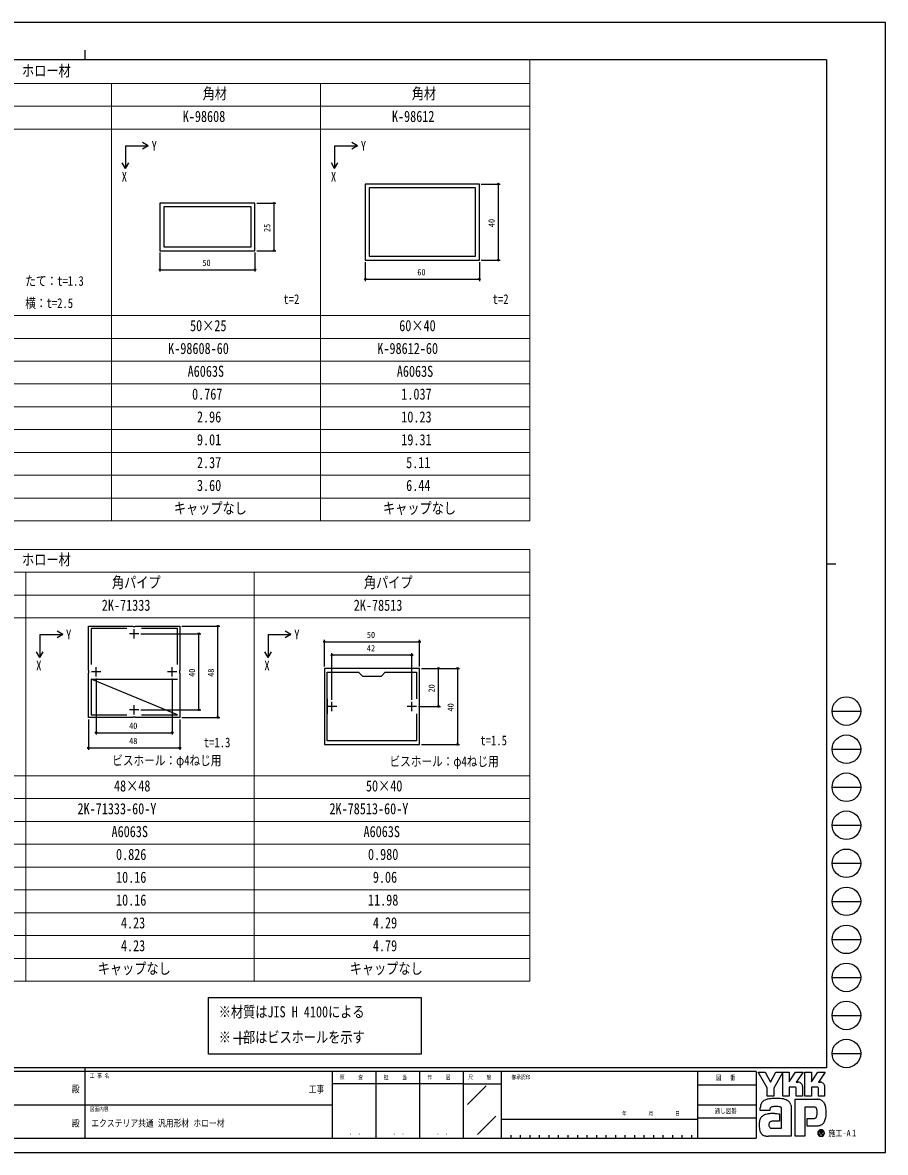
# Model space of a CAD drawing. Units: millimetres on the paper. Extents: x -420 to 420, y -297 to 297.
# Drawn here: x -33 to 420, y -297 to 297 of the extents above; entities that cross this region are included whole.
import ezdxf
from ezdxf.enums import TextEntityAlignment as Align

# ---------------------------------------------------------------- set-up
doc = ezdxf.new("R2010")
doc.units = ezdxf.units.MM
doc.header["$PDMODE"] = 32
doc.header["$PDSIZE"] = 0.5
doc.layers.add('0-1_TABLE1', color=7, linetype='Continuous', lineweight=18)
for name, color, linetype in [('0-2_USER1', 3, 'Continuous'), ('0-3_YKK_11', 7, 'Continuous'), ('0-4_YKK_12', 2, 'Continuous'), ('0-5_YKK_D', 6, 'Continuous'), ('0-6_YKK_ZWAK', 7, 'Continuous')]:
    doc.layers.add(name, color=color, linetype=linetype)
doc.styles.add('ＭＳ ゴシック', font='')
doc.styles.get('ＭＳ ゴシック').set_extended_font_data('MS Gothic')

msp = doc.modelspace()

# ---------------------------------------------------------------- linework, layer by layer
at = {"layer": '0-1_TABLE1'}
for p, q in [((233.502, 277), (233.502, 35)), ((-390.498, 265), (233.502, 265)), ((13.502, 265), (13.502, 35)), ((123.502, 265), (123.502, 35)), ((-390.498, 253), (233.502, 253)), ((-390.498, 241), (233.502, 241)), ((-390.498, 143), (233.502, 143)), ((-390.498, 131), (233.502, 131)), ((-390.498, 119), (233.502, 119)), ((-390.498, 107), (233.502, 107)), ((-390.498, 95), (233.502, 95)), ((-298.831, 83), (233.502, 83)), ((-390.498, 71), (233.502, 71)), ((-298.831, 59), (233.502, 59)), ((-390.498, 47), (233.502, 47)), ((-390.498, 35), (233.502, 35)), ((-390.498, 20), (233.502, 20)), ((233.502, 20), (233.502, -207)), ((-390.498, 8), (233.502, 8)), ((-31.498, 8), (-31.498, -207)), ((88.502, 8), (88.502, -207)), ((-390.498, -4), (233.502, -4)), ((-390.498, -16), (233.502, -16)), ((-390.498, -99), (233.502, -99)), ((-390.498, -111), (233.502, -111)), ((-390.498, -123), (233.502, -123)), ((-390.498, -135), (233.502, -135)), ((-390.498, -147), (233.502, -147)), ((-298.831, -159), (233.502, -159)), ((-390.498, -171), (233.502, -171)), ((-298.831, -183), (233.502, -183)), ((-390.498, -195), (233.502, -195)), ((-390.498, -207), (233.502, -207))]:
    msp.add_line(p, q, dxfattribs=at)
at = {"layer": '0-2_USER1'}
for p, q in [((20.882, 232.226), (32.882, 232.226)), ((20.882, 232.226), (20.882, 220.226)), ((32.882, 232.226), (29.882, 233.959)), ((32.882, 232.226), (29.882, 230.494)), ((130.882, 232.226), (142.882, 232.226)), ((130.882, 232.226), (130.882, 220.226)), ((142.882, 232.226), (139.882, 233.959)), ((142.882, 232.226), (139.882, 230.494)), ((20.882, 220.226), (19.15, 223.226)), ((20.882, 220.226), (22.614, 223.226)), ((130.882, 220.226), (129.15, 223.226)), ((130.882, 220.226), (132.614, 223.226)), ((-12.118, -24.774), (-15.118, -23.041)), ((107.882, -24.774), (104.882, -23.041)), ((-24.118, -24.774), (-12.118, -24.774)), ((-24.118, -24.774), (-24.118, -36.774)), ((-12.118, -24.774), (-15.118, -26.506)), ((95.882, -24.774), (107.882, -24.774)), ((95.882, -24.774), (95.882, -36.774)), ((107.882, -24.774), (104.882, -26.506)), ((-24.118, -36.774), (-25.85, -33.774)), ((-24.118, -36.774), (-22.386, -33.774)), ((95.882, -36.774), (94.15, -33.774)), ((95.882, -36.774), (97.614, -33.774))]:
    msp.add_line(p, q, dxfattribs=at)
at = {"layer": '0-3_YKK_11'}
for p, q in [((25.468, -26.825), (25.468, -21.825)), ((27.968, -24.325), (22.968, -24.325)), ((7.968, -44.325), (2.968, -44.325)), ((5.468, -46.825), (5.468, -41.825)), ((47.968, -44.325), (42.968, -44.325)), ((45.468, -46.825), (45.468, -41.825)), ((27.968, -64.325), (22.968, -64.325)), ((25.468, -66.825), (25.468, -61.825)), ((131.978, -62.542), (126.978, -62.542)), ((129.478, -65.042), (129.478, -60.042)), ((173.978, -62.542), (168.978, -62.542)), ((171.478, -65.042), (171.478, -60.042))]:
    msp.add_line(p, q, dxfattribs=at)
for points in [[(206.995, 212.13), (146.995, 212.13), (146.995, 172.13), (206.995, 172.13)], [(204.995, 210.13), (148.995, 210.13), (148.995, 174.13), (204.995, 174.13)], [(88.994, 202.063), (38.994, 202.063), (38.994, 177.063), (88.994, 177.063)], [(86.994, 200.063), (40.994, 200.063), (40.994, 179.063), (86.994, 179.063)], [(49.468, -20.325), (49.468, -43.654), (49.325, -43.846), (49.325, -44.804), (49.468, -44.996), (49.468, -68.325), (26.139, -68.325), (25.947, -68.182), (24.989, -68.182), (24.797, -68.325), (1.468, -68.325), (1.468, -44.996), (1.611, -44.804), (1.611, -43.846), (1.468, -43.654), (1.468, -20.325), (24.797, -20.325), (24.989, -20.468), (25.947, -20.468), (26.139, -20.325)], [(175.478, -42.542), (125.478, -42.542), (125.478, -82.542), (175.478, -82.542)]]:
    msp.add_lwpolyline(points, close=True, dxfattribs=at)
for points in [[(21.627, -21.625), (2.768, -21.625), (2.768, -40.484)], [(48.168, -40.484), (48.168, -21.625), (29.309, -21.625)], [(126.978, -58.619), (126.978, -44.542), (143.478, -44.542), (145.478, -46.542), (155.478, -46.542), (157.478, -44.542), (173.978, -44.542), (173.978, -58.619)], [(29.309, -67.025), (48.168, -67.025), (2.768, -48.165), (48.168, -48.165)], [(2.768, -48.165), (2.768, -67.025), (21.627, -67.025)], [(173.978, -66.465), (173.978, -80.542), (126.978, -80.542), (126.978, -58.619), (126.978, -66.465)]]:
    msp.add_lwpolyline(points, dxfattribs=at)
at = {"layer": '0-4_YKK_12'}
for p, q in [((77.607, -236.944), (84.607, -236.944)), ((81.067, -233.444), (81.067, -240.444))]:
    msp.add_line(p, q, dxfattribs=at)
msp.add_lwpolyline([(64.482, -215.604), (176.296, -215.604), (176.296, -245.376), (64.482, -245.376)], close=True, dxfattribs=at)
at = {"layer": '0-5_YKK_D'}
for p, q in [((207.995, 212.13), (217.995, 212.13)), ((216.995, 172.13), (216.995, 212.13)), ((89.994, 202.063), (99.994, 202.063)), ((98.994, 177.063), (98.994, 202.063)), ((38.994, 176.063), (38.994, 166.063)), ((88.994, 176.063), (88.994, 166.063)), ((89.994, 177.063), (99.994, 177.063)), ((38.994, 167.063), (88.994, 167.063)), ((146.995, 171.13), (146.995, 161.13)), ((206.995, 171.13), (206.995, 161.13)), ((207.995, 172.13), (217.995, 172.13)), ((146.995, 162.13), (206.995, 162.13)), ((50.468, -20.325), (70.468, -20.325)), ((69.468, -68.325), (69.468, -20.325)), ((28.968, -24.325), (60.468, -24.325)), ((59.468, -64.325), (59.468, -24.325)), ((125.478, -41.542), (125.478, -27.542)), ((125.478, -28.542), (175.478, -28.542)), ((175.478, -41.542), (175.478, -27.542)), ((129.478, -59.042), (129.478, -34.542)), ((171.478, -35.542), (129.478, -35.542)), ((171.478, -59.042), (171.478, -34.542)), ((176.478, -42.542), (196.478, -42.542)), ((176.478, -42.542), (186.478, -42.542)), ((185.478, -62.542), (185.478, -42.542)), ((195.478, -42.542), (195.478, -82.542)), ((5.468, -47.825), (5.468, -77.325)), ((45.468, -47.825), (45.468, -77.325)), ((28.968, -64.325), (60.468, -64.325)), ((174.978, -62.542), (186.478, -62.542)), ((1.468, -69.325), (1.468, -85.325)), ((49.468, -69.325), (49.468, -85.325)), ((50.468, -68.325), (70.468, -68.325)), ((5.468, -76.325), (45.468, -76.325)), ((176.478, -82.542), (196.478, -82.542)), ((1.468, -84.325), (49.468, -84.325))]:
    msp.add_line(p, q, dxfattribs=at)
for centre in [(216.995, 212.13), (98.994, 202.063), (98.994, 177.063), (216.995, 172.13), (38.994, 167.063), (88.994, 167.063), (146.995, 162.13), (206.995, 162.13), (69.468, -20.325), (59.468, -24.325), (125.478, -28.542), (175.478, -28.542), (129.478, -35.542), (171.478, -35.542), (185.478, -42.542), (195.478, -42.542), (59.468, -64.325), (185.478, -62.542), (69.468, -68.325), (5.468, -76.325), (45.468, -76.325), (195.478, -82.542), (1.468, -84.325), (49.468, -84.325)]:
    msp.add_circle(centre, 0.425, dxfattribs=at)
at = {"layer": '0-6_YKK_ZWAK'}
for p, q in [((-0.498, 282.5), (-0.498, 277.5)), ((389.502, 277.5), (-390.498, 277.5)), ((389.502, 277.5), (389.502, -252.5)), ((389.502, 12.5), (394.502, 12.5)), ((392.502, -65), (407.502, -65)), ((392.502, -85), (407.502, -85)), ((392.502, -105), (407.502, -105)), ((392.502, -125), (407.502, -125)), ((392.502, -145), (407.502, -145)), ((392.502, -165), (407.502, -165)), ((392.502, -185), (407.502, -185)), ((392.502, -205), (407.502, -205)), ((392.502, -225), (407.502, -225)), ((392.502, -245), (407.502, -245)), ((389.502, -252.5), (-390.498, -252.5)), ((-0.498, -254.5), (-130.498, -254.5)), ((-0.498, -252.5), (-0.498, -289.5)), ((129.502, -254.5), (-0.498, -254.5)), ((152.502, -254.5), (152.502, -289.5)), ((175.502, -254.5), (175.502, -289.5)), ((198.502, -254.5), (198.502, -289.5)), ((218.502, -254.5), (198.502, -254.5)), ((321.752, -254.5), (218.502, -254.5)), ((218.502, -254.5), (218.502, -289.5)), ((321.752, -254.5), (321.752, -289.5)), ((352.502, -254.5), (321.752, -254.5)), ((352.502, -254.5), (352.502, -289.5)), ((198.502, -261), (129.502, -261)), ((198.502, -261), (218.502, -261)), ((200.71, -271.829), (210.504, -262.036)), ((321.752, -261.5), (352.502, -261.5)), ((-129.748, -272), (-0.498, -272)), ((-0.498, -272), (129.502, -272)), ((321.752, -272), (352.502, -272)), ((206.067, -287.599), (215.689, -277.977)), ((352.502, -279), (321.752, -279)), ((218.502, -279.5), (321.752, -279.5)), ((-130.498, -289.5), (-0.498, -289.5)), ((-0.498, -289.5), (129.502, -289.5)), ((129.502, -289.5), (198.502, -289.5)), ((198.502, -289.5), (218.502, -289.5)), ((218.502, -289.5), (321.752, -289.5)), ((223.502, -288), (223.502, -289.5)), ((228.502, -288), (228.502, -289.5)), ((233.502, -288), (233.502, -289.5)), ((238.502, -288), (238.502, -289.5)), ((243.502, -288), (243.502, -289.5)), ((248.502, -288), (248.502, -289.5)), ((253.502, -288), (253.502, -289.5)), ((258.502, -288), (258.502, -289.5)), ((263.502, -288), (263.502, -289.5)), ((268.502, -288), (268.502, -289.5)), ((273.502, -288), (273.502, -289.5)), ((278.502, -288), (278.502, -289.5)), ((283.502, -288), (283.502, -289.5)), ((288.502, -288), (288.502, -289.5)), ((293.502, -288), (293.502, -289.5)), ((298.502, -288), (298.502, -289.5)), ((303.502, -288), (303.502, -289.5)), ((308.502, -288), (308.502, -289.5)), ((313.502, -288), (313.502, -289.5)), ((318.502, -288), (318.502, -289.5)), ((321.752, -289.5), (352.502, -289.5)), ((386.667, -288.398), (386.667, -288.398)), ((387.916, -285.572), (387.916, -285.572))]:
    msp.add_line(p, q, dxfattribs=at)
for points in [[(-420.5, -297), (420.5, -297), (420.5, 297), (-420.5, 297)], [(353.602, -254.8), (357.283, -254.8), (360.047, -260.01), (362.804, -254.8), (366.488, -254.8), (361.767, -263.199), (361.767, -267.413), (358.41, -267.413), (358.41, -263.086)]]:
    msp.add_lwpolyline(points, close=True, dxfattribs=at)
for points in [[(198.502, -254.5), (129.502, -254.5), (129.502, -289.5)], [(373.055, -262.661), (369.877, -262.661), (369.877, -267.41), (366.491, -267.41), (366.491, -254.8), (369.877, -254.8), (369.877, -259.958), (373.207, -254.8), (377.184, -254.8), (373.616, -260.021), (373.742, -260.021), (373.882, -260.021), (374.025, -260.021), (374.163, -260.021), (374.287, -260.021), (374.386, -260.021), (374.452, -260.021), (374.477, -260.021)], [(384.751, -262.661), (381.577, -262.661), (381.577, -267.413), (378.19, -267.413), (378.19, -254.8), (381.577, -254.8), (381.577, -259.958), (384.903, -254.8), (388.88, -254.8), (385.312, -260.021), (385.44, -260.021), (385.58, -260.021), (385.724, -260.021), (385.861, -260.021), (385.984, -260.021), (386.083, -260.021), (386.149, -260.021), (386.173, -260.021)], [(375.451, -260.221), (375.855, -260.452), (376.197, -260.753), (376.473, -261.112), (376.676, -261.515), (376.801, -261.95), (376.844, -262.404), (376.844, -267.422), (373.541, -267.422), (373.541, -263.141)], [(387.148, -260.221), (387.554, -260.452), (387.897, -260.753), (388.174, -261.112), (388.378, -261.515), (388.505, -261.95), (388.548, -262.404), (388.548, -267.413), (385.237, -267.413), (385.237, -263.141)], [(360.48, -273.231), (360.247, -273.362), (360.066, -273.522), (359.929, -273.708), (359.829, -273.92), (359.761, -274.153), (359.716, -274.407), (359.689, -274.679), (359.673, -274.967), (354.674, -274.979), (354.689, -274.295), (354.717, -273.527)], [(370.771, -271.917), (370.913, -272.49), (370.993, -273.104), (371.018, -273.759), (371.018, -288.5), (358.955, -288.5)], [(362.395, -276.553), (363.341, -276.615), (364.084, -276.699), (364.571, -276.777), (364.745, -276.823), (364.745, -280.647), (364.192, -280.589), (363.586, -280.556), (362.965, -280.543), (362.369, -280.545), (361.837, -280.556), (361.408, -280.571), (361.123, -280.584), (361.019, -280.589), (360.586, -280.668), (360.213, -280.792), (359.9, -280.961), (359.647, -281.177), (359.453, -281.44), (359.318, -281.75), (359.244, -282.11), (359.229, -282.519), (359.276, -282.969), (359.372, -283.341), (359.509, -283.642), (359.683, -283.879), (359.886, -284.059), (360.113, -284.191), (360.359, -284.279), (360.616, -284.332), (365.926, -284.332), (365.926, -274.507), (365.928, -274.313), (365.918, -274.122), (365.893, -273.939), (365.85, -273.765), (365.786, -273.602), (365.699, -273.455), (365.584, -273.324), (365.439, -273.212)], [(365.439, -273.212), (365.127, -273.09), (364.629, -272.987), (363.994, -272.91), (363.271, -272.869), (362.508, -272.873), (361.756, -272.928)], [(382.887, -273.151), (378.119, -273.151), (378.119, -288.5), (373.123, -288.5), (373.123, -269.079), (384.735, -269.079)], [(387.871, -270.451), (388.197, -270.862), (388.441, -271.261), (388.612, -271.622)], [(387.456, -282.097), (386.995, -282.456), (386.514, -282.738), (386.018, -282.948), (385.51, -283.092), (384.993, -283.174), (384.472, -283.201), (379.336, -283.201), (379.336, -279.166), (382.232, -279.166), (382.766, -279.159), (383.236, -279.113), (383.639, -278.995)], [(384.583, -276.1), (384.576, -275.463), (384.546, -274.89), (384.474, -274.386), (384.344, -273.959)], [(387.461, -286.26), (387.458, -286.201), (387.451, -286.145), (387.439, -286.09), (387.422, -286.039), (387.4, -285.99), (387.374, -285.944), (387.343, -285.901), (387.308, -285.861), (387.262, -285.82), (387.21, -285.785), (387.154, -285.754), (387.093, -285.729), (387.028, -285.71), (386.958, -285.696), (386.885, -285.687), (386.808, -285.684), (386.05, -285.684), (386.05, -287.914), (386.279, -287.914), (386.279, -285.912), (386.808, -285.912), (386.862, -285.914), (386.914, -285.919), (386.962, -285.928), (387.006, -285.94), (387.047, -285.956), (387.084, -285.975), (387.117, -285.997), (387.147, -286.022)], [(387.236, -286.26), (387.222, -286.367), (387.184, -286.451), (387.126, -286.516), (387.055, -286.562), (386.974, -286.594), (386.89, -286.614), (386.808, -286.624), (386.733, -286.627), (386.534, -286.627), (386.635, -286.797), (387.289, -287.922), (387.551, -287.922), (386.92, -286.839), (386.979, -286.827), (387.036, -286.812), (387.089, -286.794), (387.14, -286.773), (387.187, -286.749), (387.231, -286.722), (387.271, -286.691), (387.308, -286.658)]]:
    msp.add_lwpolyline(points, dxfattribs=at)
for centre in [(400.002, -65), (400.002, -85), (400.002, -105), (400.002, -125), (400.002, -145), (400.002, -165), (400.002, -185), (400.002, -205), (400.002, -225), (400.002, -245)]:
    msp.add_circle(centre, 7.5, dxfattribs=at)
for centre, radius, start, end in [((374.482, -262.519), 2.498, 78.26798, 90.11215), ((374.517, -262.337), 2.312, 66.19963, 78.22058), ((386.178, -262.523), 2.502, 78.27851, 90.10826), ((386.212, -262.348), 2.323, 66.2483, 78.23226), ((373.072, -263.129), 0.469, 358.57817, 92.1683), ((384.771, -263.127), 0.467, 358.29941, 92.43455), ((363.78, -274.046), 9.079, 171.55622, 176.72493), ((360.704, -273.587), 5.968, 163.48385, 171.57982), ((359.161, -273.129), 4.358, 152.2125, 163.4865), ((358.494, -272.784), 3.607, 138.03852, 152.12015), ((358.493, -272.801), 3.618, 122.60463, 137.83438), ((358.972, -273.575), 4.528, 108.37421, 122.42809), ((359.729, -276.269), 7.325, 100.93159, 107.35499), ((362.205, -288.282), 19.59, 97.86054, 101.37938), ((363.368, -296.358), 27.749, 94.90201, 97.9576), ((361.799, -276.363), 3.398, 102.4979, 112.84632), ((363.447, -297.005), 28.4, 91.6169, 94.94971), ((362.457, -279.199), 6.31, 96.37207, 102.75341), ((363.337, -292.406), 23.8, 87.51794, 91.66439), ((363.646, -285.778), 17.165, 81.92631, 87.59083), ((364.559, -279.523), 10.844, 73.67137, 82.05943), ((365.913, -274.992), 6.115, 60.60528, 73.9085), ((366.467, -273.886), 4.88, 52.17347, 59.90542), ((366.963, -273.245), 4.069, 43.55042, 52.14561), ((367.236, -272.981), 3.69, 34.48659, 43.50182), ((367.238, -272.975), 3.685, 25.58915, 34.43128), ((366.91, -273.129), 4.047, 17.43089, 25.54591), ((382.914, -275.601), 2.45, 77.94572, 90.63794), ((383.127, -274.602), 1.429, 60.20991, 77.92418), ((384.545, -274.421), 5.346, 78.73198, 87.96551), ((384.702, -273.62), 4.529, 69.03034, 78.69541), ((384.848, -273.23), 4.113, 59.39484, 68.9885), ((384.916, -273.111), 3.976, 50.3012, 59.3616), ((384.891, -273.139), 4.013, 42.05209, 50.28551), ((382.909, -274.281), 6.292, 14.76267, 25.00486), ((379.05, -275.333), 10.292, 7.9139, 14.95041), ((358.493, -281.267), 4.255, 142.04688, 153.80771), ((358.347, -281.163), 4.076, 130.60221, 141.94427), ((358.588, -281.451), 4.452, 120.60724, 130.53081), ((359.062, -282.257), 5.387, 112.58838, 120.58162), ((359.699, -283.79), 7.047, 106.61303, 112.59024), ((360.702, -287.161), 10.564, 99.87193, 106.59825), ((361.264, -290.327), 13.78, 94.78469, 99.91711), ((361.538, -293.477), 16.941, 90.80099, 94.81812), ((361.58, -295.823), 19.287, 87.57779, 90.82714), ((383.172, -277.943), 1.151, 293.91672, 314.09376), ((383.265, -274.342), 1.135, 39.8078, 59.75378), ((383.015, -277.804), 1.36, 314.78099, 333.92928), ((383.071, -274.49), 1.379, 22.65544, 39.38165), ((382.005, -277.314), 2.483, 334.00676, 347.34989), ((379.25, -276.676), 5.311, 347.14308, 355.40008), ((373.22, -276.158), 11.363, 355.2339, 0.29193), ((376.915, -276.479), 12.442, 347.15166, 352.97565), ((375.196, -275.893), 14.187, 2.54376, 8.01251), ((373.617, -276.05), 15.768, 352.8937, 357.82206), ((372.986, -276.01), 16.399, 357.76419, 2.60674), ((363.813, -282.349), 9.729, 174.55588, 182.47272), ((369.25, -282.263), 15.165, 181.90948, 187.89042), ((360.898, -282.07), 6.801, 164.97537, 174.56739), ((362.869, -283.161), 8.722, 187.80471, 196.36971), ((359.246, -281.629), 5.09, 153.89178, 164.94341), ((386.67, -286.819), 1.764, 90.09157, 179.92363), ((386.67, -286.816), 1.761, 44.93442, 90.08536), ((384.123, -278.339), 5.024, 311.57033, 318.66243), ((383.541, -277.829), 5.797, 318.67367, 325.29112), ((385.036, -278.943), 3.935, 326.23251, 339.61931), ((381.341, -277.512), 7.897, 339.22498, 347.31457), ((359.5, -284.156), 5.209, 196.3102, 208.20993), ((358.034, -284.936), 3.547, 208.29777, 223.35561), ((357.703, -285.228), 3.107, 223.64205, 239.63663), ((357.977, -284.728), 3.676, 239.8785, 253.65355), ((358.48, -283.001), 5.475, 253.69102, 263.74909), ((358.906, -279.21), 9.29, 263.68487, 270.30455), ((386.659, -286.821), 1.753, 179.86065, 225.14399), ((386.659, -286.813), 1.569, 134.8007, 180.12175), ((386.653, -286.823), 1.562, 179.75513, 225.29722), ((386.668, -286.821), 1.759, 224.94536, 269.98445), ((386.664, -286.837), 1.56, 224.62822, 270.10973), ((386.664, -286.804), 1.566, 89.86602, 135.149), ((386.671, -286.816), 1.577, 45.03108, 90.11509), ((386.665, -286.814), 1.584, 270.09072, 359.90926), ((386.668, -286.812), 1.768, 269.98802, 314.93777), ((386.901, -286.25), 0.335, 358.3894, 42.86139), ((386.907, -286.276), 0.553, 316.37674, 1.6565), ((386.672, -286.817), 1.577, 0.00643, 45.07115), ((386.684, -286.81), 1.747, 359.78949, 45.13288), ((386.68, -286.824), 1.751, 314.92572, 0.23508)]:
    msp.add_arc(centre, radius, start, end, dxfattribs=at)
msp.add_point((-0.498, -289.5), dxfattribs=at)

# ---------------------------------------------------------------- texts
at = {"layer": '0-1_TABLE1', "style": 'ＭＳ ゴシック', "width": 0.8}
for s, height, p in [('ホロー材', 5.865, (-33.505, 267)), ('角材', 5.865, (61.462, 255)), ('角材', 5.865, (171.462, 255)), ('K-98608', 5.865, (51.009, 243)), ('K-98612', 5.865, (161.009, 243)), ('たて：t=1.3', 5.132, (-31.829, 157.076)), ('横：t=2.5', 5.132, (-31.829, 145.41)), ('t=2', 5.132, (103.95, 147.494)), ('t=2', 5.132, (213.95, 147.494)), ('50×25', 5.865, (54.849, 133)), ('60×40', 5.865, (164.849, 133)), ('K-98608-60', 5.865, (43.329, 121)), ('K-98612-60', 5.865, (153.329, 121)), ('A6063S', 5.865, (53.569, 109)), ('A6063S', 5.865, (163.569, 109)), ('0.767', 5.865, (55.915, 97)), ('1.037', 5.865, (165.915, 97)), ('2.96', 5.865, (58.475, 85)), ('10.23', 5.865, (165.915, 85)), ('9.01', 5.865, (58.475, 73)), ('19.31', 5.865, (165.915, 73)), ('2.37', 5.865, (58.475, 61)), ('5.11', 5.865, (168.475, 61)), ('3.60', 5.865, (58.475, 49)), ('6.44', 5.865, (168.475, 49)), ('キャップなし', 5.865, (46.315, 37)), ('キャップなし', 5.865, (156.315, 37)), ('ホロー材', 5.865, (-33.505, 10)), ('角パイプ', 5.865, (13.782, -2)), ('角パイプ', 5.865, (146.282, -2)), ('2K-71333', 5.865, (8.449, -14)), ('2K-78513', 5.865, (140.949, -14)), ('t=1.3', 5.132, (62.077, -85.577)), ('t=1.5', 5.132, (207.513, -84.506)), ('ビスホール：φ4ねじ用', 5.132, (13.93, -95.006)), ('ビスホール：φ4ねじ用', 5.132, (159.726, -95.506)), ('48×48', 5.865, (14.849, -109)), ('50×40', 5.865, (147.349, -109)), ('2K-71333-60-Y', 5.865, (-4.351, -121)), ('2K-78513-60-Y', 5.865, (128.149, -121)), ('A6063S', 5.865, (13.569, -133)), ('A6063S', 5.865, (146.069, -133)), ('0.826', 5.865, (15.915, -145)), ('0.980', 5.865, (148.415, -145)), ('10.16', 5.865, (15.915, -157)), ('9.06', 5.865, (150.975, -157)), ('10.16', 5.865, (15.915, -169)), ('11.98', 5.865, (148.415, -169)), ('4.23', 5.865, (18.475, -181)), ('4.29', 5.865, (150.975, -181)), ('4.23', 5.865, (18.475, -193)), ('4.79', 5.865, (150.975, -193)), ('キャップなし', 5.865, (6.315, -205)), ('キャップなし', 5.865, (138.815, -205))]:
    msp.add_text(s, height=height, dxfattribs=at).set_placement(p, align=Align.BOTTOM_LEFT)
at = {"layer": '0-2_USER1', "style": 'ＭＳ ゴシック', "width": 0.8}
for s, height, p in [('Y', 5.132, (34.621, 228.162)), ('Y', 5.132, (144.621, 228.162)), ('X', 5.132, (18.908, 211.847)), ('X', 5.132, (128.908, 211.847)), ('Y', 5.132, (-10.379, -28.838)), ('Y', 5.132, (109.621, -28.838)), ('X', 5.132, (-26.092, -45.153)), ('X', 5.132, (93.908, -45.153)), ('※材質はJIS H 4100による', 5.865, (69.926, -227.759)), ('※  部はビスホールを示す', 5.865, (69.926, -241.093)), ('エクステリア共通 汎用形材 ホロー材', 3.666, (2.906, -284.58))]:
    msp.add_text(s, height=height, dxfattribs=at).set_placement(p, align=Align.BOTTOM_LEFT)
at = {"layer": '0-5_YKK_D', "style": 'ＭＳ ゴシック', "width": 0.8}
for s, p in [('25', (97.994, 186.923)), ('40', (215.995, 189.49)), ('40', (58.468, -46.965)), ('48', (68.468, -46.965)), ('20', (184.478, -55.182)), ('40', (194.478, -65.182))]:
    msp.add_text(s, height=3.299, rotation=90, dxfattribs=at).set_placement(p, align=Align.BOTTOM_LEFT)
for s, p in [('50', (61.354, 168.063)), ('60', (174.355, 163.13)), ('50', (147.838, -27.542)), ('42', (147.838, -34.542)), ('40', (22.828, -75.325)), ('48', (22.828, -83.325))]:
    msp.add_text(s, height=3.299, dxfattribs=at).set_placement(p, align=Align.BOTTOM_LEFT)
at = {"layer": '0-6_YKK_ZWAK', "style": 'ＭＳ ゴシック', "width": 0.8}
for s, height, p in [('工 事 名', 2.199, (2.127, -258.5)), ('照     査', 2.199, (133.642, -259.25)), ('担     当', 2.199, (156.722, -259.25)), ('作     図', 2.199, (179.722, -259.25)), ('尺     度', 2.199, (201.142, -259.25)), ('御承認印', 2.199, (223.914, -259.25)), ('図\u3000 番', 2.566, (331.34, -259.75)), ('殿', 3.666, (-7.367, -266.583)), ('工事', 3.666, (117.233, -266.746)), ('図面内容', 2.199, (2.127, -276)), ('年        月        日', 2.199, (281.991, -278.321)), ('通し図番', 2.566, (330.78, -277.25)), ('殿', 3.666, (-7.367, -284.583)), ('施工-A１', 3.299, (390.502, -289.5)), ('． ．', 2.592, (138.5, -288.435)), ('． ．', 2.592, (161.5, -288.435)), ('． ．', 2.592, (184.5, -288.435))]:
    msp.add_text(s, height=height, dxfattribs=at).set_placement(p, align=Align.BOTTOM_LEFT)

doc.saveas('drawing.dxf')
